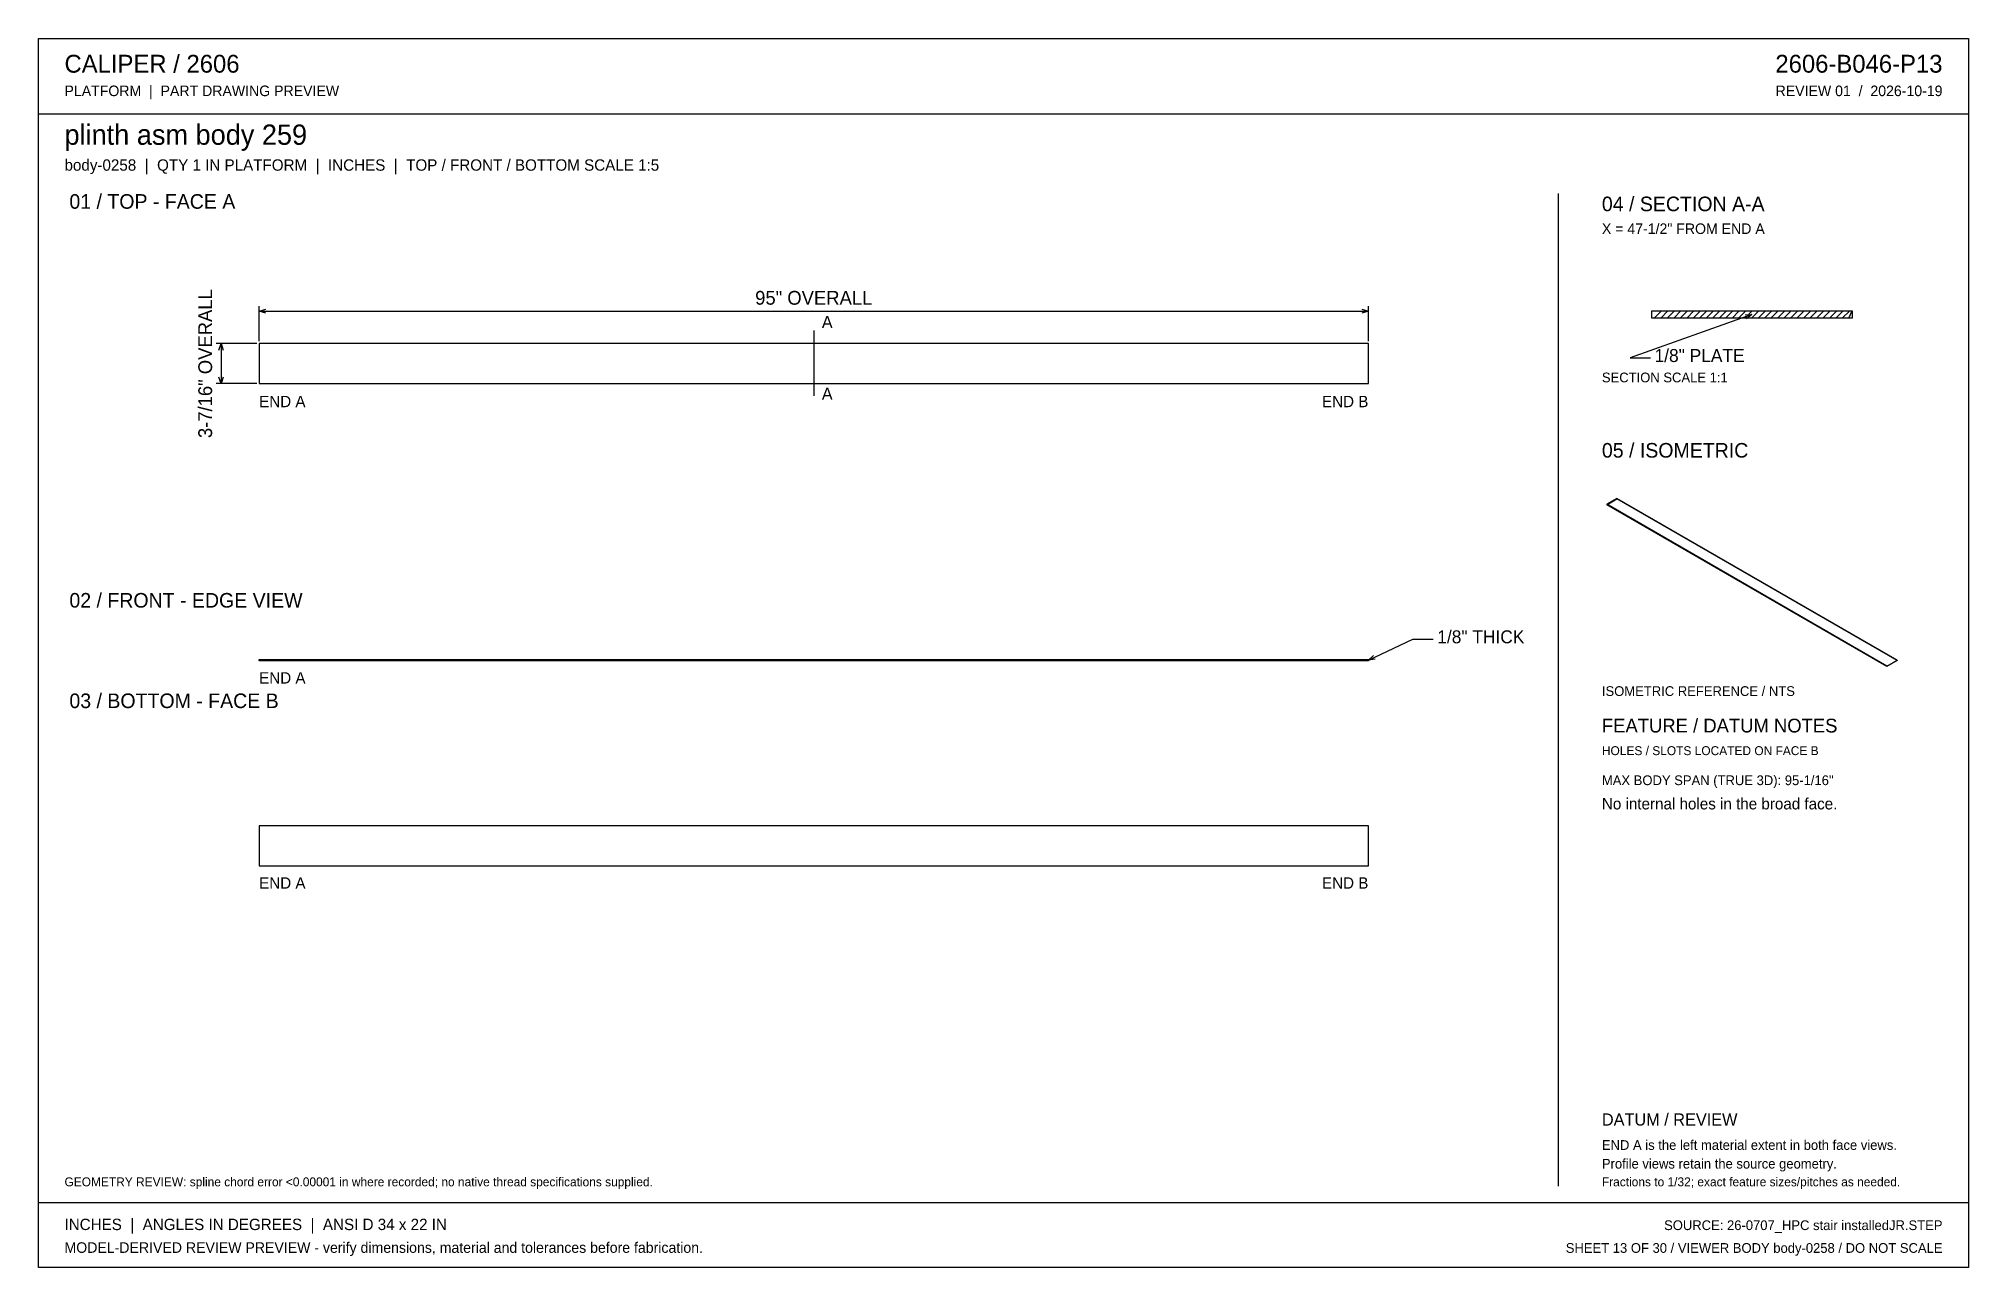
# Model space of a CAD drawing. Header units: inches. Extents: x 2 to 168, y 2 to 108.
import ezdxf
from ezdxf.enums import TextEntityAlignment as Align

# ---------------------------------------------------------------- set-up
doc = ezdxf.new("R2010")
doc.units = ezdxf.units.IN
doc.header["$MEASUREMENT"] = 0

msp = doc.modelspace()

# ---------------------------------------------------------------- linework, layer by layer
at = {"layer": 'ANNOTATION'}
for p, q in [((21.25, 81.71), (21.25, 84.7)), ((21.25, 84.28), (21.81, 84.46)), ((115.69, 84.46), (116.25, 84.28)), ((116.25, 81.71), (116.25, 84.7)), ((21.25, 84.28), (116.25, 84.28)), ((21.81, 84.11), (21.25, 84.28)), ((116.25, 84.28), (115.69, 84.11)), ((149.1, 83.99), (138.68, 80.28)), ((148.52, 83.97), (149.1, 83.99)), ((149.1, 83.99), (148.63, 83.64)), ((21.04, 81.51), (17.57, 81.51)), ((17.81, 80.95), (17.99, 81.51)), ((17.99, 81.51), (17.99, 78.08)), ((17.99, 81.51), (18.16, 80.95)), ((68.75, 82.62), (68.75, 77.04)), ((138.68, 80.28), (140.42, 80.28)), ((21.04, 78.08), (17.57, 78.08)), ((17.99, 78.08), (17.81, 78.63)), ((18.16, 78.63), (17.99, 78.08)), ((116.25, 54.38), (120.07, 56.18)), ((116.25, 54.38), (116.68, 54.78)), ((120.07, 56.18), (121.81, 56.18)), ((116.83, 54.46), (116.25, 54.38))]:
    msp.add_line(p, q, dxfattribs=at)
at = {"layer": 'OUTLINE'}
for p, q in [((2.36, 107.64), (167.64, 107.64)), ((2.36, 2.36), (2.36, 107.64)), ((167.64, 107.64), (167.64, 2.36)), ((2.36, 101.18), (167.64, 101.18)), ((132.5, 94.38), (132.5, 9.31)), ((140.52, 84.31), (157.67, 84.31)), ((140.52, 83.68), (140.52, 84.31)), ((140.73, 83.68), (141.36, 84.31)), ((141.29, 83.68), (141.91, 84.31)), ((141.84, 83.68), (142.47, 84.31)), ((142.4, 83.68), (143.02, 84.31)), ((142.95, 83.68), (143.58, 84.31)), ((143.51, 83.68), (144.13, 84.31)), ((144.07, 83.68), (144.69, 84.31)), ((144.62, 83.68), (145.25, 84.31)), ((145.18, 83.68), (145.8, 84.31)), ((145.73, 83.68), (146.36, 84.31)), ((146.29, 83.68), (146.91, 84.31)), ((146.84, 83.68), (147.47, 84.31)), ((147.4, 83.68), (148.02, 84.31)), ((147.95, 83.68), (148.58, 84.31)), ((148.51, 83.68), (149.13, 84.31)), ((149.07, 83.68), (149.69, 84.31)), ((149.62, 83.68), (150.25, 84.31)), ((150.18, 83.68), (150.8, 84.31)), ((150.73, 83.68), (151.36, 84.31)), ((151.29, 83.68), (151.91, 84.31)), ((151.84, 83.68), (152.47, 84.31)), ((152.4, 83.68), (153.02, 84.31)), ((152.95, 83.68), (153.58, 84.31)), ((153.51, 83.68), (154.13, 84.31)), ((154.07, 83.68), (154.69, 84.31)), ((154.62, 83.68), (155.25, 84.31)), ((155.18, 83.68), (155.8, 84.31)), ((155.73, 83.68), (156.36, 84.31)), ((156.29, 83.68), (156.91, 84.31)), ((156.84, 83.68), (157.47, 84.31)), ((157.4, 83.68), (157.67, 84.31)), ((157.67, 84.31), (157.67, 83.68)), ((157.67, 83.68), (140.52, 83.68)), ((116.25, 81.51), (21.25, 81.51)), ((21.25, 81.51), (21.25, 78.08)), ((116.25, 78.08), (116.25, 81.51)), ((21.25, 78.08), (116.25, 78.08)), ((137.53, 68.24), (136.67, 67.74)), ((136.67, 67.7), (137.53, 68.2)), ((137.53, 68.24), (137.53, 68.2)), ((161.53, 54.38), (137.53, 68.24)), ((161.53, 54.35), (137.53, 68.2)), ((160.66, 53.88), (136.67, 67.74)), ((136.67, 67.74), (136.67, 67.7)), ((160.66, 53.85), (136.67, 67.7)), ((21.25, 54.44), (116.25, 54.44)), ((21.25, 54.32), (21.25, 54.44)), ((116.25, 54.32), (21.25, 54.32)), ((116.25, 54.44), (116.25, 54.32)), ((160.66, 53.88), (161.53, 54.38)), ((161.53, 54.35), (160.66, 53.85)), ((160.66, 53.85), (160.66, 53.88)), ((161.53, 54.38), (161.53, 54.35)), ((116.25, 40.19), (21.25, 40.19)), ((21.25, 40.19), (21.25, 36.76)), ((116.25, 36.76), (116.25, 40.19)), ((21.25, 36.76), (116.25, 36.76)), ((2.36, 7.92), (167.64, 7.92)), ((167.64, 2.36), (2.36, 2.36))]:
    msp.add_line(p, q, dxfattribs=at)

# ---------------------------------------------------------------- texts
at = {"layer": 'ANNOTATION'}
for s, height, p in [('CALIPER / 2606', 1.5278, (4.58, 104.72)), ('PLATFORM  |  PART DRAWING PREVIEW', 0.9028, (4.58, 102.71)), ('plinth asm body 259', 1.7361, (4.58, 98.54)), ('body-0258  |  QTY 1 IN PLATFORM  |  INCHES  |  TOP / FRONT / BOTTOM SCALE 1:5', 0.9722, (4.58, 96.32)), ('01 / TOP - FACE A', 1.25, (5, 93.06)), ('04 / SECTION A-A', 1.25, (136.25, 92.85)), ('X = 47-1/2" FROM END A', 0.9028, (136.25, 90.9)), ('A', 1.04, (69.44, 82.83)), ('1/8" PLATE', 1.111, (140.76, 79.93)), ('A', 1.04, (69.44, 76.69)), ('SECTION SCALE 1:1', 0.8333, (136.25, 78.19)), ('END A', 0.972, (21.25, 76.06)), ('05 / ISOMETRIC', 1.25, (136.25, 71.74)), ('02 / FRONT - EDGE VIEW', 1.25, (5, 58.89)), ('1/8" THICK', 1.111, (122.15, 55.83)), ('END A', 0.972, (21.25, 52.38)), ('03 / BOTTOM - FACE B', 1.25, (5, 50.28)), ('ISOMETRIC REFERENCE / NTS', 0.8333, (136.25, 51.32)), ('FEATURE / DATUM NOTES', 1.1806, (136.25, 48.19)), ('HOLES / SLOTS LOCATED ON FACE B', 0.7639, (136.25, 46.25)), ('MAX BODY SPAN (TRUE 3D): 95-1/16"', 0.8333, (136.25, 43.68)), ('No internal holes in the broad face.', 0.9722, (136.25, 41.6)), ('END A', 0.972, (21.25, 34.81)), ('DATUM / REVIEW', 1.0417, (136.25, 14.51)), ('END A is the left material extent in both face views.', 0.8333, (136.25, 12.43)), ('Profile views retain the source geometry.', 0.8333, (136.25, 10.83)), ('GEOMETRY REVIEW: spline chord error <0.00001 in where recorded; no native thread specifications supplied.', 0.76389, (4.58, 9.31)), ('Fractions to 1/32; exact feature sizes/pitches as needed.', 0.7639, (136.25, 9.31)), ('INCHES  |  ANGLES IN DEGREES  |  ANSI D 34 x 22 IN', 0.9722, (4.58, 5.56)), ('MODEL-DERIVED REVIEW PREVIEW - verify dimensions, material and tolerances before fabrication.', 0.9028, (4.58, 3.61))]:
    msp.add_text(s, height=height, dxfattribs=at).set_placement(p)
for s, height, p in [('2606-B046-P13', 1.5278, (165.42, 104.72)), ('REVIEW 01  /  2026-10-19', 0.9028, (165.42, 102.71)), ('END B', 0.972, (116.25, 76.06)), ('END B', 0.972, (116.25, 34.81)), ('SOURCE: 26-0707_HPC stair installedJR.STEP', 0.8333, (165.42, 5.56)), ('SHEET 13 OF 30 / VIEWER BODY body-0258 / DO NOT SCALE', 0.8333, (165.42, 3.61))]:
    msp.add_text(s, height=height, dxfattribs=at).set_placement(p, align=Align.RIGHT)
msp.add_text('3-7/16" OVERALL', height=1.1806, rotation=90, dxfattribs=at).set_placement((17.22, 79.79), align=Align.CENTER)
msp.add_text('95" OVERALL', height=1.1806, dxfattribs=at).set_placement((68.75, 84.84), align=Align.CENTER)

doc.saveas('drawing.dxf')
